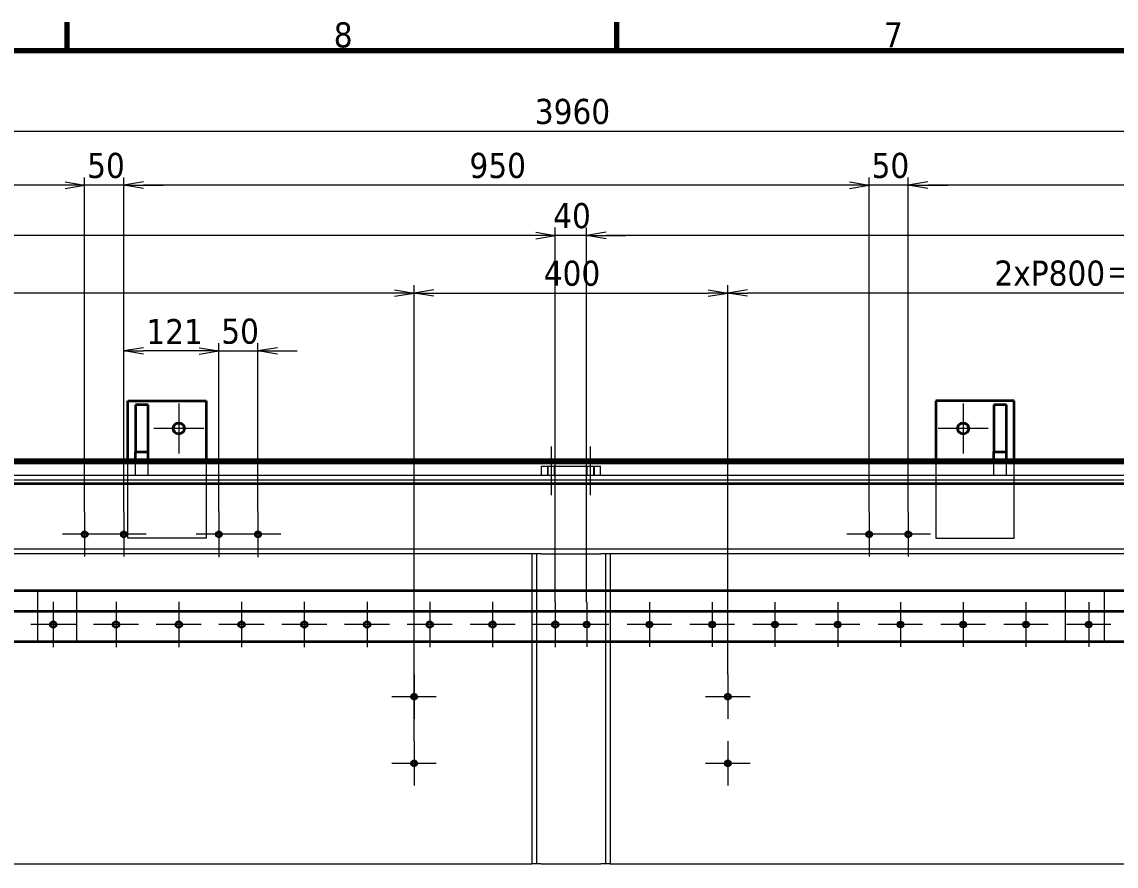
# Model space of a CAD drawing. Header units: millimetres. Extents: x -405 to 8410, y -405 to 5940.
# Drawn here: x 2746 to 4141, y 4700 to 5776 of the extents above; entities that cross this region are included whole.
import ezdxf

# ---------------------------------------------------------------- set-up
doc = ezdxf.new("R2010")
doc.units = ezdxf.units.MM
doc.header["$LTSCALE"] = 10
for name, color, linetype, lineweight in [('Border (ISO)', 7, 'Continuous', 70), ('Center Mark (ISO)', 7, 'Continuous', 5), ('Centerline (ISO)', 7, 'Continuous', 5), ('Dimension (ISO)', 7, 'Continuous', 25), ('Hidden (ISO)', 7, 'Continuous', 5), ('Visible (ISO)', 7, 'Continuous', 35), ('Visible Narrow (ISO)', 7, 'Continuous', 5)]:
    doc.layers.add(name, color=color, linetype=linetype, lineweight=lineweight)
doc.styles.add('MX_NOTE_STANDARD', font='tahoma.ttf')
doc.styles.add('Note Text (JIS)', font='tahoma.ttf')
doc.dimstyles.new('Default (JIS)', dxfattribs={"dimscale": 10, "dimtxt": 3.2, "dimasz": 2.5, "dimexe": 1, "dimexo": 0, "dimgap": 0.8, "dimtad": 1, "dimrnd": 1e-08, "dimdsep": 46, "dimtxsty": 'Note Text (JIS)', "dimblk": 'OPEN', "dimcen": 0.09, "dimdle": 10, "dimclrd": 7, "dimclre": 7, "dimclrt": 256, "dimadec": 0, "dimazin": 2, "dimtfac": 0.78125, "dimtmove": 0, "dimatfit": 3, "dimldrblk": 'OPEN', "dimfxl": 1, "dimtolj": 1, "dimtzin": 0, "dimlwd": 0, "dimlwe": 0, "dimarcsym": 0})

# ---------------------------------------------------------------- blocks, each defined once
blk = doc.blocks.new('図面枠 既定の図面枠')
at = {"layer": 'Border (ISO)'}
for p, q in [((280.33, 574), (280.33, 577.6)), ((350.42, 574), (350.42, 577.6))]:
    blk.add_line(p, q, dxfattribs=at)
at = {"layer": 'Border (ISO)', "flags": 128}
blk.add_lwpolyline([(20, 20), (20, 574), (821, 574), (821, 20), (20, 20)], dxfattribs=at)
at = {"layer": 'Border (ISO)', "char_height": 3.2, "attachment_point": 7, "style": 'MX_NOTE_STANDARD'}
for s, insert in [('8', (314.33, 574.33)), ('7', (384.47, 574.4))]:
    blk.add_mtext(s, dxfattribs=dict(at, insert=insert))
blk = doc.blocks.new('_Open')
at = {"color": 0, "linetype": 'ByBlock', "lineweight": -2}
for p, q in [((-1, 0.167), (0, 0)), ((-1, -0.167), (0, 0)), ((0, 0), (-1, 0))]:
    blk.add_line(p, q, dxfattribs=at)
blk = doc.blocks.new('*D31')
at = {"layer": 'Defpoints', "color": 0, "linetype": 'Continuous', "transparency": 16777216}
for p in [(1465.7, 5636.9), (1465.7, 5051.1), (5425.7, 5051.1)]:
    blk.add_point(p, dxfattribs=at)
at = {"layer": 'Dimension (ISO)', "color": 7, "linetype": 'Continuous', "lineweight": 0, "transparency": 16777216}
for p, q in [((1465.7, 5051.1), (1465.7, 5646.9)), ((5400.7, 5636.9), (1490.7, 5636.9)), ((5425.7, 5051.1), (5425.7, 5646.9))]:
    blk.add_line(p, q, dxfattribs=at)
at = {"layer": 'Dimension (ISO)', "color": 7, "linetype": 'Continuous', "lineweight": 0, "transparency": 16777216, "xscale": 25, "yscale": 25, "zscale": 25, "rotation": 180}
blk.add_blockref('_Open', (1465.7, 5636.9), dxfattribs=at)
at = {"layer": 'Dimension (ISO)', "color": 7, "linetype": 'Continuous', "lineweight": 0, "transparency": 16777216, "xscale": 25, "yscale": 25, "zscale": 25}
blk.add_blockref('_Open', (5425.7, 5636.9), dxfattribs=at)
at = {"layer": 'Dimension (ISO)', "linetype": 'Continuous', "lineweight": 5, "transparency": 16777216, "insert": (3399.6, 5678.3), "char_height": 32, "attachment_point": 1, "style": 'Note Text (JIS)'}
blk.add_mtext('\\A1;3960', dxfattribs=at)
blk = doc.blocks.new('*D35')
at = {"layer": 'Defpoints', "color": 0, "linetype": 'Continuous', "transparency": 16777216}
for p in [(3875.7, 5568.2), (3875.7, 5151.5), (4825.7, 5151.5)]:
    blk.add_point(p, dxfattribs=at)
at = {"layer": 'Dimension (ISO)', "color": 7, "linetype": 'Continuous', "lineweight": 0, "transparency": 16777216}
for p, q in [((3875.7, 5151.5), (3875.7, 5578.2)), ((4800.7, 5568.2), (3900.7, 5568.2)), ((4825.7, 5151.5), (4825.7, 5578.2))]:
    blk.add_line(p, q, dxfattribs=at)
at = {"layer": 'Dimension (ISO)', "color": 7, "linetype": 'Continuous', "lineweight": 0, "transparency": 16777216, "xscale": 25, "yscale": 25, "zscale": 25, "rotation": 180}
blk.add_blockref('_Open', (3875.7, 5568.2), dxfattribs=at)
at = {"layer": 'Dimension (ISO)', "color": 7, "linetype": 'Continuous', "lineweight": 0, "transparency": 16777216, "xscale": 25, "yscale": 25, "zscale": 25}
blk.add_blockref('_Open', (4825.7, 5568.2), dxfattribs=at)
at = {"layer": 'Dimension (ISO)', "linetype": 'Continuous', "lineweight": 5, "transparency": 16777216, "insert": (4316.3, 5609.5), "char_height": 32, "attachment_point": 1, "style": 'Note Text (JIS)'}
blk.add_mtext('\\A1;950', dxfattribs=at)
blk = doc.blocks.new('*D36')
at = {"layer": 'Defpoints', "color": 0, "linetype": 'Continuous', "transparency": 16777216}
for p in [(3825.7, 5568.2), (3825.7, 5151.5), (3875.7, 5151.5)]:
    blk.add_point(p, dxfattribs=at)
at = {"layer": 'Dimension (ISO)', "color": 7, "linetype": 'Continuous', "lineweight": 0, "transparency": 16777216}
for p, q in [((3800.7, 5568.2), (3775.7, 5568.2)), ((3825.7, 5151.5), (3825.7, 5578.2)), ((3875.7, 5568.2), (3825.7, 5568.2)), ((3875.7, 5151.5), (3875.7, 5578.2)), ((3900.7, 5568.2), (3925.7, 5568.2))]:
    blk.add_line(p, q, dxfattribs=at)
at = {"layer": 'Dimension (ISO)', "color": 7, "linetype": 'Continuous', "lineweight": 0, "transparency": 16777216, "xscale": 25, "yscale": 25, "zscale": 25}
blk.add_blockref('_Open', (3825.7, 5568.2), dxfattribs=at)
at = {"layer": 'Dimension (ISO)', "color": 7, "linetype": 'Continuous', "lineweight": 0, "transparency": 16777216, "xscale": 25, "yscale": 25, "zscale": 25, "rotation": 180}
blk.add_blockref('_Open', (3875.7, 5568.2), dxfattribs=at)
at = {"layer": 'Dimension (ISO)', "linetype": 'Continuous', "lineweight": 5, "transparency": 16777216, "insert": (3828.9, 5609.5), "char_height": 32, "attachment_point": 1, "style": 'Note Text (JIS)'}
blk.add_mtext('\\A1;50', dxfattribs=at)
blk = doc.blocks.new('*D37')
at = {"layer": 'Defpoints', "color": 0, "linetype": 'Continuous', "transparency": 16777216}
for p in [(2875.7, 5568.2), (2875.7, 5151.5), (3825.7, 5151.5)]:
    blk.add_point(p, dxfattribs=at)
at = {"layer": 'Dimension (ISO)', "color": 7, "linetype": 'Continuous', "lineweight": 0, "transparency": 16777216}
for p, q in [((2875.7, 5151.5), (2875.7, 5578.2)), ((3800.7, 5568.2), (2900.7, 5568.2)), ((3825.7, 5151.5), (3825.7, 5578.2))]:
    blk.add_line(p, q, dxfattribs=at)
at = {"layer": 'Dimension (ISO)', "color": 7, "linetype": 'Continuous', "lineweight": 0, "transparency": 16777216, "xscale": 25, "yscale": 25, "zscale": 25, "rotation": 180}
blk.add_blockref('_Open', (2875.7, 5568.2), dxfattribs=at)
at = {"layer": 'Dimension (ISO)', "color": 7, "linetype": 'Continuous', "lineweight": 0, "transparency": 16777216, "xscale": 25, "yscale": 25, "zscale": 25}
blk.add_blockref('_Open', (3825.7, 5568.2), dxfattribs=at)
at = {"layer": 'Dimension (ISO)', "linetype": 'Continuous', "lineweight": 5, "transparency": 16777216, "insert": (3316.3, 5609.5), "char_height": 32, "attachment_point": 1, "style": 'Note Text (JIS)'}
blk.add_mtext('\\A1;950', dxfattribs=at)
blk = doc.blocks.new('*D38')
at = {"layer": 'Defpoints', "color": 0, "linetype": 'Continuous', "transparency": 16777216}
for p in [(2825.7, 5568.2), (2825.7, 5151.5), (2875.7, 5151.5)]:
    blk.add_point(p, dxfattribs=at)
at = {"layer": 'Dimension (ISO)', "color": 7, "linetype": 'Continuous', "lineweight": 0, "transparency": 16777216}
for p, q in [((2800.7, 5568.2), (2775.7, 5568.2)), ((2825.7, 5151.5), (2825.7, 5578.2)), ((2875.7, 5568.2), (2825.7, 5568.2)), ((2875.7, 5151.5), (2875.7, 5578.2)), ((2900.7, 5568.2), (2925.7, 5568.2))]:
    blk.add_line(p, q, dxfattribs=at)
at = {"layer": 'Dimension (ISO)', "color": 7, "linetype": 'Continuous', "lineweight": 0, "transparency": 16777216, "xscale": 25, "yscale": 25, "zscale": 25}
blk.add_blockref('_Open', (2825.7, 5568.2), dxfattribs=at)
at = {"layer": 'Dimension (ISO)', "color": 7, "linetype": 'Continuous', "lineweight": 0, "transparency": 16777216, "xscale": 25, "yscale": 25, "zscale": 25, "rotation": 180}
blk.add_blockref('_Open', (2875.7, 5568.2), dxfattribs=at)
at = {"layer": 'Dimension (ISO)', "linetype": 'Continuous', "lineweight": 5, "transparency": 16777216, "insert": (2828.9, 5609.5), "char_height": 32, "attachment_point": 1, "style": 'Note Text (JIS)'}
blk.add_mtext('\\A1;50', dxfattribs=at)
blk = doc.blocks.new('*D39')
at = {"layer": 'Defpoints', "color": 0, "linetype": 'Continuous', "transparency": 16777216}
for p in [(1875.7, 5568.2), (1875.7, 5151.5), (2825.7, 5151.5)]:
    blk.add_point(p, dxfattribs=at)
at = {"layer": 'Dimension (ISO)', "color": 7, "linetype": 'Continuous', "lineweight": 0, "transparency": 16777216}
for p, q in [((1875.7, 5151.5), (1875.7, 5578.2)), ((2800.7, 5568.2), (1900.7, 5568.2)), ((2825.7, 5151.5), (2825.7, 5578.2))]:
    blk.add_line(p, q, dxfattribs=at)
at = {"layer": 'Dimension (ISO)', "color": 7, "linetype": 'Continuous', "lineweight": 0, "transparency": 16777216, "xscale": 25, "yscale": 25, "zscale": 25, "rotation": 180}
blk.add_blockref('_Open', (1875.7, 5568.2), dxfattribs=at)
at = {"layer": 'Dimension (ISO)', "color": 7, "linetype": 'Continuous', "lineweight": 0, "transparency": 16777216, "xscale": 25, "yscale": 25, "zscale": 25}
blk.add_blockref('_Open', (2825.7, 5568.2), dxfattribs=at)
at = {"layer": 'Dimension (ISO)', "linetype": 'Continuous', "lineweight": 5, "transparency": 16777216, "insert": (2316.3, 5609.5), "char_height": 32, "attachment_point": 1, "style": 'Note Text (JIS)'}
blk.add_mtext('\\A1;950', dxfattribs=at)
blk = doc.blocks.new('*D42')
at = {"layer": 'Defpoints', "color": 0, "linetype": 'Continuous', "transparency": 16777216}
for p in [(3465.7, 5504.2), (3465.7, 5036.5), (5385.7, 5036.5)]:
    blk.add_point(p, dxfattribs=at)
at = {"layer": 'Dimension (ISO)', "color": 7, "linetype": 'Continuous', "lineweight": 0, "transparency": 16777216}
for p, q in [((3465.7, 5036.5), (3465.7, 5514.2)), ((5385.7, 5036.5), (5385.7, 5514.2)), ((5360.7, 5504.2), (3490.7, 5504.2))]:
    blk.add_line(p, q, dxfattribs=at)
at = {"layer": 'Dimension (ISO)', "color": 7, "linetype": 'Continuous', "lineweight": 0, "transparency": 16777216, "xscale": 25, "yscale": 25, "zscale": 25, "rotation": 180}
blk.add_blockref('_Open', (3465.7, 5504.2), dxfattribs=at)
at = {"layer": 'Dimension (ISO)', "color": 7, "linetype": 'Continuous', "lineweight": 0, "transparency": 16777216, "xscale": 25, "yscale": 25, "zscale": 25}
blk.add_blockref('_Open', (5385.7, 5504.2), dxfattribs=at)
at = {"layer": 'Dimension (ISO)', "linetype": 'Continuous', "lineweight": 5, "transparency": 16777216, "insert": (4287.3, 5545.6), "char_height": 32, "attachment_point": 1, "style": 'Note Text (JIS)'}
blk.add_mtext('\\A1;\\fTahoma|b0|i0;24xP80\\fYu Gothic|b0|i0;＝\\fTahoma|b0|i0;1920', dxfattribs=at)
blk = doc.blocks.new('*D44')
at = {"layer": 'Defpoints', "color": 0, "linetype": 'Continuous', "transparency": 16777216}
for p in [(3425.7, 5504.2), (3425.7, 5036.9), (3465.7, 5036.5)]:
    blk.add_point(p, dxfattribs=at)
at = {"layer": 'Dimension (ISO)', "color": 7, "linetype": 'Continuous', "lineweight": 0, "transparency": 16777216}
for p, q in [((3425.7, 5036.9), (3425.7, 5514.2)), ((3465.7, 5036.5), (3465.7, 5514.2)), ((3400.7, 5504.2), (3375.7, 5504.2)), ((3465.7, 5504.2), (3425.7, 5504.2)), ((3490.7, 5504.2), (3515.7, 5504.2))]:
    blk.add_line(p, q, dxfattribs=at)
at = {"layer": 'Dimension (ISO)', "color": 7, "linetype": 'Continuous', "lineweight": 0, "transparency": 16777216, "xscale": 25, "yscale": 25, "zscale": 25}
blk.add_blockref('_Open', (3425.7, 5504.2), dxfattribs=at)
at = {"layer": 'Dimension (ISO)', "color": 7, "linetype": 'Continuous', "lineweight": 0, "transparency": 16777216, "xscale": 25, "yscale": 25, "zscale": 25, "rotation": 180}
blk.add_blockref('_Open', (3465.7, 5504.2), dxfattribs=at)
at = {"layer": 'Dimension (ISO)', "linetype": 'Continuous', "lineweight": 5, "transparency": 16777216, "insert": (3423, 5545.5), "char_height": 32, "attachment_point": 1, "style": 'Note Text (JIS)'}
blk.add_mtext('\\A1;40', dxfattribs=at)
blk = doc.blocks.new('*D45')
at = {"layer": 'Defpoints', "color": 0, "linetype": 'Continuous', "transparency": 16777216}
for p in [(1505.7, 5504.2), (1505.7, 5036.9), (3425.7, 5036.9)]:
    blk.add_point(p, dxfattribs=at)
at = {"layer": 'Dimension (ISO)', "color": 7, "linetype": 'Continuous', "lineweight": 0, "transparency": 16777216}
for p, q in [((1505.7, 5036.9), (1505.7, 5514.2)), ((3425.7, 5036.9), (3425.7, 5514.2)), ((3400.7, 5504.2), (1530.7, 5504.2))]:
    blk.add_line(p, q, dxfattribs=at)
at = {"layer": 'Dimension (ISO)', "color": 7, "linetype": 'Continuous', "lineweight": 0, "transparency": 16777216, "xscale": 25, "yscale": 25, "zscale": 25, "rotation": 180}
blk.add_blockref('_Open', (1505.7, 5504.2), dxfattribs=at)
at = {"layer": 'Dimension (ISO)', "color": 7, "linetype": 'Continuous', "lineweight": 0, "transparency": 16777216, "xscale": 25, "yscale": 25, "zscale": 25}
blk.add_blockref('_Open', (3425.7, 5504.2), dxfattribs=at)
at = {"layer": 'Dimension (ISO)', "linetype": 'Continuous', "lineweight": 5, "transparency": 16777216, "insert": (2325.4, 5545.6), "char_height": 32, "attachment_point": 1, "style": 'Note Text (JIS)'}
blk.add_mtext('\\A1;\\fTahoma|b0|i0;24xP80＝1920', dxfattribs=at)
blk = doc.blocks.new('*D194')
at = {"layer": 'Defpoints', "color": 0, "linetype": 'Continuous', "transparency": 16777216}
for p in [(3046.7, 5356.9), (2996.7, 5152.1), (3046.7, 5152.1)]:
    blk.add_point(p, dxfattribs=at)
at = {"layer": 'Dimension (ISO)', "color": 7, "linetype": 'Continuous', "lineweight": 0, "transparency": 16777216}
for p, q in [((2971.7, 5356.9), (2946.7, 5356.9)), ((2996.7, 5152.1), (2996.7, 5366.9)), ((2996.7, 5356.9), (3046.7, 5356.9)), ((3046.7, 5152.1), (3046.7, 5366.9)), ((3071.7, 5356.9), (3096.7, 5356.9))]:
    blk.add_line(p, q, dxfattribs=at)
at = {"layer": 'Dimension (ISO)', "color": 7, "linetype": 'Continuous', "lineweight": 0, "transparency": 16777216, "xscale": 25, "yscale": 25, "zscale": 25}
blk.add_blockref('_Open', (2996.7, 5356.9), dxfattribs=at)
at = {"layer": 'Dimension (ISO)', "color": 7, "linetype": 'Continuous', "lineweight": 0, "transparency": 16777216, "xscale": 25, "yscale": 25, "zscale": 25, "rotation": 180}
blk.add_blockref('_Open', (3046.7, 5356.9), dxfattribs=at)
at = {"layer": 'Dimension (ISO)', "linetype": 'Continuous', "lineweight": 5, "transparency": 16777216, "insert": (2999.9, 5398.2), "char_height": 32, "attachment_point": 1, "style": 'Note Text (JIS)'}
blk.add_mtext('\\A1;50', dxfattribs=at)
blk = doc.blocks.new('*D195')
at = {"layer": 'Defpoints', "color": 0, "linetype": 'Continuous', "transparency": 16777216}
for p in [(2875.7, 5356.9), (2875.7, 5151.5), (2996.7, 5152.1)]:
    blk.add_point(p, dxfattribs=at)
at = {"layer": 'Dimension (ISO)', "color": 7, "linetype": 'Continuous', "lineweight": 0, "transparency": 16777216}
for p, q in [((2875.7, 5151.5), (2875.7, 5366.9)), ((2971.7, 5356.9), (2900.7, 5356.9)), ((2996.7, 5152.1), (2996.7, 5366.9))]:
    blk.add_line(p, q, dxfattribs=at)
at = {"layer": 'Dimension (ISO)', "color": 7, "linetype": 'Continuous', "lineweight": 0, "transparency": 16777216, "xscale": 25, "yscale": 25, "zscale": 25, "rotation": 180}
blk.add_blockref('_Open', (2875.7, 5356.9), dxfattribs=at)
at = {"layer": 'Dimension (ISO)', "color": 7, "linetype": 'Continuous', "lineweight": 0, "transparency": 16777216, "xscale": 25, "yscale": 25, "zscale": 25}
blk.add_blockref('_Open', (2996.7, 5356.9), dxfattribs=at)
at = {"layer": 'Dimension (ISO)', "linetype": 'Continuous', "lineweight": 5, "transparency": 16777216, "insert": (2904.4, 5397.6), "char_height": 32, "attachment_point": 1, "style": 'Note Text (JIS)'}
blk.add_mtext('\\A1;121', dxfattribs=at)
blk = doc.blocks.new('*D196')
at = {"layer": 'Defpoints', "color": 0, "linetype": 'Continuous', "transparency": 16777216}
for p in [(3645.7, 5430.8), (5245.7, 5198.1), (3645.7, 4944.5)]:
    blk.add_point(p, dxfattribs=at)
at = {"layer": 'Dimension (ISO)', "color": 7, "linetype": 'Continuous', "lineweight": 0, "transparency": 16777216}
for p, q in [((3645.7, 4944.5), (3645.7, 5440.8)), ((5245.7, 5198.1), (5245.7, 5440.8)), ((5220.7, 5430.8), (3670.7, 5430.8))]:
    blk.add_line(p, q, dxfattribs=at)
at = {"layer": 'Dimension (ISO)', "color": 7, "linetype": 'Continuous', "lineweight": 0, "transparency": 16777216, "xscale": 25, "yscale": 25, "zscale": 25, "rotation": 180}
blk.add_blockref('_Open', (3645.7, 5430.8), dxfattribs=at)
at = {"layer": 'Dimension (ISO)', "color": 7, "linetype": 'Continuous', "lineweight": 0, "transparency": 16777216, "xscale": 25, "yscale": 25, "zscale": 25}
blk.add_blockref('_Open', (5245.7, 5430.8), dxfattribs=at)
at = {"layer": 'Dimension (ISO)', "linetype": 'Continuous', "lineweight": 5, "transparency": 16777216, "insert": (3985.5, 5472.2), "char_height": 32, "attachment_point": 1, "style": 'Note Text (JIS)'}
blk.add_mtext('\\A1;\\fTahoma|b0|i0;2xP800\\fYu Gothic|b0|i0;＝\\fTahoma|b0|i0;1600', dxfattribs=at)
blk = doc.blocks.new('*D197')
at = {"layer": 'Defpoints', "color": 0, "linetype": 'Continuous', "transparency": 16777216}
for p in [(3645.7, 5430.8), (3245.7, 4944.5), (3645.7, 4944.5)]:
    blk.add_point(p, dxfattribs=at)
at = {"layer": 'Dimension (ISO)', "color": 7, "linetype": 'Continuous', "lineweight": 0, "transparency": 16777216}
for p, q in [((3245.7, 4944.5), (3245.7, 5440.8)), ((3645.7, 4944.5), (3645.7, 5440.8)), ((3270.7, 5430.8), (3620.7, 5430.8))]:
    blk.add_line(p, q, dxfattribs=at)
at = {"layer": 'Dimension (ISO)', "color": 7, "linetype": 'Continuous', "lineweight": 0, "transparency": 16777216, "xscale": 25, "yscale": 25, "zscale": 25, "rotation": 180}
blk.add_blockref('_Open', (3245.7, 5430.8), dxfattribs=at)
at = {"layer": 'Dimension (ISO)', "color": 7, "linetype": 'Continuous', "lineweight": 0, "transparency": 16777216, "xscale": 25, "yscale": 25, "zscale": 25}
blk.add_blockref('_Open', (3645.7, 5430.8), dxfattribs=at)
at = {"layer": 'Dimension (ISO)', "linetype": 'Continuous', "lineweight": 5, "transparency": 16777216, "insert": (3411, 5472.1), "char_height": 32, "attachment_point": 1, "style": 'Note Text (JIS)'}
blk.add_mtext('\\A1;400', dxfattribs=at)
blk = doc.blocks.new('*D198')
at = {"layer": 'Defpoints', "color": 0, "linetype": 'Continuous', "transparency": 16777216}
for p in [(1645.7, 5430.8), (1645.7, 5198.1), (3245.7, 4859.5)]:
    blk.add_point(p, dxfattribs=at)
at = {"layer": 'Dimension (ISO)', "color": 7, "linetype": 'Continuous', "lineweight": 0, "transparency": 16777216}
for p, q in [((1645.7, 5198.1), (1645.7, 5440.8)), ((3245.7, 4859.5), (3245.7, 5440.8)), ((3220.7, 5430.8), (1670.7, 5430.8))]:
    blk.add_line(p, q, dxfattribs=at)
at = {"layer": 'Dimension (ISO)', "color": 7, "linetype": 'Continuous', "lineweight": 0, "transparency": 16777216, "xscale": 25, "yscale": 25, "zscale": 25, "rotation": 180}
blk.add_blockref('_Open', (1645.7, 5430.8), dxfattribs=at)
at = {"layer": 'Dimension (ISO)', "color": 7, "linetype": 'Continuous', "lineweight": 0, "transparency": 16777216, "xscale": 25, "yscale": 25, "zscale": 25}
blk.add_blockref('_Open', (3245.7, 5430.8), dxfattribs=at)
at = {"layer": 'Dimension (ISO)', "linetype": 'Continuous', "lineweight": 5, "transparency": 16777216, "insert": (2200.6, 5472.2), "char_height": 32, "attachment_point": 1, "style": 'Note Text (JIS)'}
blk.add_mtext('\\A1;\\fTahoma|b0|i0;2xP800\\fYu Gothic|b0|i0;＝\\fTahoma|b0|i0;1600', dxfattribs=at)

msp = doc.modelspace()

# ---------------------------------------------------------------- linework, layer by layer
at = {"layer": 'Center Mark (ISO)', "linetype": 'Continuous'}
for p, q in [((2945.721, 5290.066), (2945.721, 5226.231)), ((3945.721, 5290.066), (3945.721, 5226.231)), ((2977.638, 5258.148), (2913.803, 5258.148)), ((3977.638, 5258.148), (3913.803, 5258.148)), ((2825.721, 5151.472), (2825.721, 5094.825)), ((2875.721, 5151.472), (2875.721, 5094.825)), ((2996.721, 5152.148), (2996.721, 5094.148)), ((3046.721, 5152.148), (3046.721, 5094.148)), ((3825.721, 5151.472), (3825.721, 5094.825)), ((3875.721, 5151.472), (3875.721, 5094.825)), ((2854.044, 5123.148), (2797.397, 5123.148)), ((2904.044, 5123.148), (2847.397, 5123.148)), ((3025.721, 5123.148), (2967.721, 5123.148)), ((3075.721, 5123.148), (3017.721, 5123.148)), ((3854.044, 5123.148), (3797.397, 5123.148)), ((3904.044, 5123.148), (3847.397, 5123.148)), ((2785.721, 5036.878), (2785.721, 4979.419)), ((2865.721, 5036.878), (2865.721, 4979.419)), ((2945.721, 5036.878), (2945.721, 4979.419)), ((3025.721, 5036.878), (3025.721, 4979.419)), ((3105.721, 5036.878), (3105.721, 4979.419)), ((3185.721, 5036.878), (3185.721, 4979.419)), ((3265.721, 5036.878), (3265.721, 4979.419)), ((3345.721, 5036.878), (3345.721, 4979.419)), ((3425.721, 5036.878), (3425.721, 4979.419)), ((3465.721, 5036.472), (3465.721, 4979.825)), ((3545.721, 5036.472), (3545.721, 4979.825)), ((3625.721, 5036.472), (3625.721, 4979.825)), ((3705.721, 5036.472), (3705.721, 4979.825)), ((3785.721, 5036.472), (3785.721, 4979.825)), ((3865.721, 5036.472), (3865.721, 4979.825)), ((3945.721, 5036.472), (3945.721, 4979.825)), ((4025.721, 5036.472), (4025.721, 4979.825)), ((4105.721, 5036.472), (4105.721, 4979.825)), ((2814.45, 5008.148), (2756.991, 5008.148)), ((2894.45, 5008.148), (2836.991, 5008.148)), ((2974.45, 5008.148), (2916.991, 5008.148)), ((3054.45, 5008.148), (2996.991, 5008.148)), ((3134.45, 5008.148), (3076.991, 5008.148)), ((3214.45, 5008.148), (3156.991, 5008.148)), ((3294.45, 5008.148), (3236.991, 5008.148)), ((3374.45, 5008.148), (3316.991, 5008.148)), ((3454.45, 5008.148), (3396.991, 5008.148)), ((3494.044, 5008.148), (3437.397, 5008.148)), ((3574.044, 5008.148), (3517.397, 5008.148)), ((3654.044, 5008.148), (3597.397, 5008.148)), ((3734.044, 5008.148), (3677.397, 5008.148)), ((3814.044, 5008.148), (3757.397, 5008.148)), ((3894.044, 5008.148), (3837.397, 5008.148)), ((3974.044, 5008.148), (3917.397, 5008.148)), ((4054.044, 5008.148), (3997.397, 5008.148)), ((4134.044, 5008.148), (4077.397, 5008.148)), ((3245.721, 4944.472), (3245.721, 4887.825)), ((3645.721, 4944.472), (3645.721, 4887.825)), ((3645.721, 4944.472), (3645.721, 4887.825)), ((3274.044, 4916.148), (3217.397, 4916.148)), ((3674.044, 4916.148), (3617.397, 4916.148)), ((3674.044, 4916.148), (3617.397, 4916.148)), ((3245.721, 4859.472), (3245.721, 4802.825)), ((3645.721, 4859.472), (3645.721, 4802.825)), ((3645.721, 4859.472), (3645.721, 4802.825)), ((3274.044, 4831.148), (3217.397, 4831.148)), ((3674.044, 4831.148), (3617.397, 4831.148)), ((3674.044, 4831.148), (3617.397, 4831.148))]:
    msp.add_line(p, q, dxfattribs=at)
at = {"layer": 'Centerline (ISO)', "linetype": 'Continuous'}
for p, q in [((3420.721, 5173.148), (3420.721, 5235.148)), ((3470.721, 5173.148), (3470.721, 5235.148))]:
    msp.add_line(p, q, dxfattribs=at)
at = {"layer": 'Hidden (ISO)'}
for p, q in [((2880.721, 5118.148), (2880.721, 5218.148)), ((2890.721, 5198.148), (2890.721, 5218.148)), ((2906.721, 5198.148), (2906.721, 5218.148)), ((2980.721, 5218.148), (2980.721, 5118.148)), ((3910.721, 5218.148), (3910.721, 5118.148)), ((3984.721, 5198.148), (3984.721, 5218.148)), ((4000.721, 5198.148), (4000.721, 5218.148)), ((4010.721, 5118.148), (4010.721, 5218.148)), ((5440.721, 5213.148), (1450.721, 5213.148)), ((3408.221, 5210.148), (3483.221, 5210.148)), ((3408.221, 5198.148), (3408.221, 5210.148)), ((3415.721, 5210.148), (3415.721, 5198.148)), ((3416.533, 5198.148), (3416.533, 5210.148)), ((3424.909, 5198.148), (3424.909, 5210.148)), ((3425.721, 5198.148), (3425.721, 5210.148)), ((3465.721, 5210.148), (3465.721, 5198.148)), ((3466.533, 5198.148), (3466.533, 5210.148)), ((3474.909, 5198.148), (3474.909, 5210.148)), ((3475.721, 5198.148), (3475.721, 5210.148)), ((3483.221, 5198.148), (3483.221, 5210.148)), ((5239.721, 5192.148), (1651.721, 5192.148)), ((2890.721, 5198.148), (1838.721, 5198.148)), ((2906.721, 5198.148), (2890.721, 5198.148)), ((3984.721, 5198.148), (2906.721, 5198.148)), ((4000.721, 5198.148), (3984.721, 5198.148)), ((5052.721, 5198.148), (4000.721, 5198.148)), ((2980.721, 5118.148), (2880.721, 5118.148)), ((3910.721, 5118.148), (4010.721, 5118.148)), ((5151.721, 5104.148), (1739.721, 5104.148)), ((3395.721, 5098.148), (2595.721, 5098.148)), ((3395.721, 5098.148), (3395.721, 4703.148)), ((3407.721, 5098.148), (3395.721, 5098.148)), ((3401.721, 5098.148), (3401.721, 4703.148)), ((3407.721, 5098.148), (3483.721, 5098.148)), ((3495.721, 5098.148), (3483.721, 5098.148)), ((3489.721, 5098.148), (3489.721, 4703.148)), ((4295.721, 5098.148), (3495.721, 5098.148)), ((3495.721, 5098.148), (3495.721, 4703.148)), ((2765.721, 5051.148), (2765.721, 4986.148)), ((2815.721, 4986.148), (2815.721, 5051.148)), ((4075.721, 5051.148), (4075.721, 4986.148)), ((4125.721, 4986.148), (4125.721, 5051.148)), ((2595.721, 4703.148), (3395.721, 4703.148)), ((3407.721, 4703.148), (3395.721, 4703.148)), ((3407.721, 4703.148), (3483.721, 4703.148)), ((3495.721, 4703.148), (3483.721, 4703.148)), ((3495.721, 4703.148), (4295.721, 4703.148))]:
    msp.add_line(p, q, dxfattribs=at)
at = {"layer": 'Visible (ISO)'}
for p, q in [((2880.721, 5293.148), (2980.721, 5293.148)), ((2880.721, 5218.148), (2880.721, 5293.148)), ((2890.721, 5288.148), (2890.721, 5228.148)), ((2906.721, 5288.148), (2890.721, 5288.148)), ((2906.721, 5228.148), (2906.721, 5288.148)), ((2980.721, 5293.148), (2980.721, 5218.148)), ((4010.721, 5293.148), (3910.721, 5293.148)), ((3910.721, 5293.148), (3910.721, 5218.148)), ((3984.721, 5288.148), (3984.721, 5228.148)), ((4000.721, 5288.148), (3984.721, 5288.148)), ((4000.721, 5228.148), (4000.721, 5288.148)), ((4010.721, 5218.148), (4010.721, 5293.148)), ((5386.362, 5218.148), (1505.08, 5218.148)), ((2890.721, 5228.148), (2906.721, 5228.148)), ((2890.721, 5218.148), (2890.721, 5228.148)), ((2906.721, 5218.148), (2906.721, 5228.148)), ((3984.721, 5228.148), (4000.721, 5228.148)), ((3984.721, 5218.148), (3984.721, 5228.148)), ((4000.721, 5218.148), (4000.721, 5228.148)), ((5440.721, 5214.948), (1450.721, 5214.948)), ((1450.721, 5188.148), (5440.721, 5188.148)), ((5425.721, 5051.148), (1465.721, 5051.148)), ((1465.721, 5025.148), (5425.721, 5025.148)), ((5425.721, 4986.148), (1465.721, 4986.148))]:
    msp.add_line(p, q, dxfattribs=at)
for centre, radius in [((2945.721, 5258.148), 6.918), ((3945.721, 5258.148), 6.918), ((2825.721, 5123.148), 3.324), ((2875.721, 5123.148), 3.324), ((2996.721, 5123.148), 3.324), ((3046.721, 5123.148), 3.324), ((3825.721, 5123.148), 3.324), ((3875.721, 5123.148), 3.324), ((2785.721, 5008.148), 3.729), ((2865.721, 5008.148), 3.729), ((2945.721, 5008.148), 3.729), ((3025.721, 5008.148), 3.729), ((3105.721, 5008.148), 3.729), ((3185.721, 5008.148), 3.729), ((3265.721, 5008.148), 3.729), ((3345.721, 5008.148), 3.729), ((3425.721, 5008.148), 3.729), ((3465.721, 5008.148), 3.324), ((3545.721, 5008.148), 3.324), ((3625.721, 5008.148), 3.324), ((3705.721, 5008.148), 3.324), ((3785.721, 5008.148), 3.324), ((3865.721, 5008.148), 3.324), ((3945.721, 5008.148), 3.324), ((4025.721, 5008.148), 3.324), ((4105.721, 5008.148), 3.324), ((3245.721, 4916.148), 3.324), ((3645.721, 4916.148), 3.324), ((3245.721, 4831.148), 3.324), ((3645.721, 4831.148), 3.324)]:
    msp.add_circle(centre, radius, dxfattribs=at)
at = {"layer": 'Visible Narrow (ISO)'}
for centre, radius in [((2945.721, 5258.148), 8), ((3945.721, 5258.148), 8), ((2825.721, 5123.148), 4), ((2875.721, 5123.148), 4), ((2996.721, 5123.148), 4), ((3046.721, 5123.148), 4), ((3825.721, 5123.148), 4), ((3875.721, 5123.148), 4), ((2785.721, 5008.148), 4), ((2865.721, 5008.148), 4), ((2945.721, 5008.148), 4), ((3025.721, 5008.148), 4), ((3105.721, 5008.148), 4), ((3185.721, 5008.148), 4), ((3265.721, 5008.148), 4), ((3345.721, 5008.148), 4), ((3425.721, 5008.148), 4), ((3465.721, 5008.148), 4), ((3545.721, 5008.148), 4), ((3625.721, 5008.148), 4), ((3705.721, 5008.148), 4), ((3785.721, 5008.148), 4), ((3865.721, 5008.148), 4), ((3945.721, 5008.148), 4), ((4025.721, 5008.148), 4), ((4105.721, 5008.148), 4), ((3245.721, 4916.148), 4), ((3645.721, 4916.148), 4), ((3245.721, 4831.148), 4), ((3645.721, 4831.148), 4)]:
    msp.add_circle(centre, radius, dxfattribs=at)

# ---------------------------------------------------------------- block references
at = {"xscale": 10, "yscale": 10, "zscale": 10}
msp.add_blockref('図面枠 既定の図面枠', (0, 0), dxfattribs=at)

# ---------------------------------------------------------------- dimensions: what is measured, and where the dimension line sits
at = {"layer": 'Dimension (ISO)', "color": 7, "linetype": 'Continuous', "lineweight": 5}
for base, p1, p2, override, picture, middle in [((1465.721, 5636.928), (5425.721, 5051.148), (1465.721, 5051.148), {"dimgap": 0.8, "dimdec": 2, "dimtol": 0, "dimlim": 0, "dimtp": 0, "dimtm": 0, "dimtdec": 2, "dimtofl": 0, "dimatfit": 1}, '*D31', (3445.721, 5636.928)), ((1875.721, 5568.216), (2825.721, 5151.472), (1875.721, 5151.472), {"dimgap": 0.8, "dimdec": 2, "dimtol": 0, "dimlim": 0, "dimtp": 0, "dimtm": 0, "dimtdec": 2, "dimtofl": 0, "dimatfit": 1}, '*D39', (2350.721, 5568.216)), ((2825.721, 5568.216), (2875.721, 5151.472), (2825.721, 5151.472), {"dimgap": 0.8, "dimdec": 2, "dimtol": 0, "dimlim": 0, "dimtp": 0, "dimtm": 0, "dimtdec": 2, "dimtofl": 1, "dimatfit": 1}, '*D38', (2850.721, 5568.216)), ((2875.721, 5568.216), (3825.721, 5151.472), (2875.721, 5151.472), {"dimgap": 0.8, "dimdec": 2, "dimtol": 0, "dimlim": 0, "dimtp": 0, "dimtm": 0, "dimtdec": 2, "dimtofl": 0, "dimatfit": 1}, '*D37', (3350.721, 5568.216)), ((3825.721, 5568.216), (3875.721, 5151.472), (3825.721, 5151.472), {"dimgap": 0.8, "dimdec": 2, "dimtol": 0, "dimlim": 0, "dimtp": 0, "dimtm": 0, "dimtdec": 2, "dimtofl": 1, "dimatfit": 1}, '*D36', (3850.721, 5568.216)), ((3875.721, 5568.216), (4825.721, 5151.472), (3875.721, 5151.472), {"dimgap": 0.8, "dimdec": 2, "dimtol": 0, "dimlim": 0, "dimtp": 0, "dimtm": 0, "dimtdec": 2, "dimtofl": 0, "dimatfit": 1}, '*D35', (4350.721, 5568.216)), ((3425.721, 5504.161), (3465.721, 5036.472), (3425.721, 5036.878), {"dimgap": 0.8, "dimdec": 2, "dimtol": 0, "dimlim": 0, "dimtp": 0, "dimtm": 0, "dimtdec": 2, "dimtofl": 1, "dimatfit": 1}, '*D44', (3445.721, 5504.161)), ((3645.721, 5430.784), (3245.721, 4944.472), (3645.721, 4944.472), {"dimgap": 0.8, "dimdec": 2, "dimtol": 0, "dimlim": 0, "dimtp": 0, "dimtm": 0, "dimtdec": 2, "dimtofl": 0, "dimatfit": 1}, '*D197', (3445.721, 5430.784)), ((3046.721, 5356.919), (2996.721, 5152.148), (3046.721, 5152.148), {"dimgap": 0.8, "dimdec": 2, "dimtol": 0, "dimlim": 0, "dimtp": 0, "dimtm": 0, "dimtdec": 2, "dimtofl": 1, "dimatfit": 1}, '*D194', (3021.721, 5356.919)), ((2875.721, 5356.919), (2996.721, 5152.148), (2875.721, 5151.472), {"dimgap": 0.8, "dimdec": 2, "dimtol": 0, "dimlim": 0, "dimtp": 0, "dimtm": 0, "dimtdec": 2, "dimtofl": 0, "dimatfit": 1}, '*D195', (2936.221, 5356.919))]:
    dim = msp.add_linear_dim(base=base, p1=p1, p2=p2, angle=180, dimstyle='Default (JIS)', override=override, dxfattribs=at)
    dim.commit()
    dim.dimension.update_dxf_attribs({"geometry": picture, "text_midpoint": middle, "dimtype": 160})
for base, p1, p2, text, picture, middle in [((1505.721, 5504.161), (3425.721, 5036.878), (1505.721, 5036.878), '\\fTahoma|b0|i0;24xP80＝<>', '*D45', (2465.721, 5504.161)), ((3465.721, 5504.161), (5385.721, 5036.472), (3465.721, 5036.472), '\\fTahoma|b0|i0;24xP80\\fYu Gothic|b0|i0;＝\\fTahoma|b0|i0;<>', '*D42', (4425.721, 5504.161)), ((1645.721, 5430.784), (3245.721, 4859.472), (1645.721, 5198.148), '\\fTahoma|b0|i0;2xP800\\fYu Gothic|b0|i0;＝\\fTahoma|b0|i0;<>', '*D198', (2338.995, 5430.784)), ((3645.721, 5430.784), (5245.721, 5198.148), (3645.721, 4944.472), '\\fTahoma|b0|i0;2xP800\\fYu Gothic|b0|i0;＝\\fTahoma|b0|i0;<>', '*D196', (4123.885, 5430.784))]:
    dim = msp.add_linear_dim(base=base, p1=p1, p2=p2, angle=180, text=text, dimstyle='Default (JIS)', override={"dimgap": 0.8, "dimdec": 2, "dimtol": 0, "dimlim": 0, "dimtp": 0, "dimtm": 0, "dimtdec": 2, "dimtofl": 0, "dimatfit": 1}, dxfattribs=at)
    dim.commit()
    dim.dimension.update_dxf_attribs({"geometry": picture, "text_midpoint": middle, "dimtype": 160})

doc.saveas('drawing.dxf')
